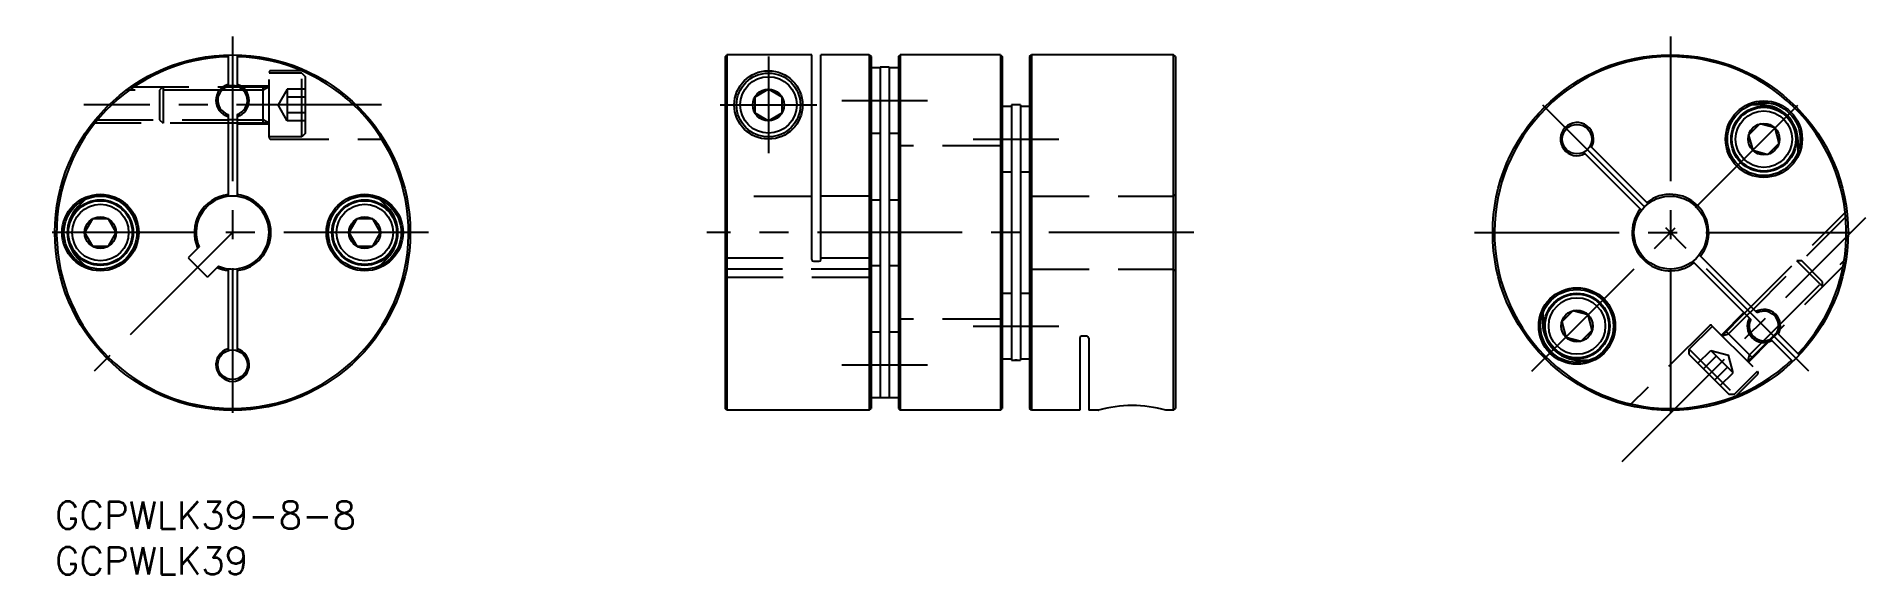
# Model space of a CAD drawing. Extents: x -2 to 199, y -8 to 51.
import ezdxf

# ---------------------------------------------------------------- set-up
doc = ezdxf.new("R2010")
doc.units = 0
doc.header["$LTSCALE"] = 0.5
doc.linetypes.add('CENTER', pattern=[50.8, 31.75, -6.35, 6.35, -6.35])
doc.linetypes.add('DASHED', pattern=[19.05, 12.7, -6.35])
for name, color, linetype in [('MSM_CENTER', 1, 'CENTER'), ('MSM_CONTINUOUS', 7, 'CONTINUOUS'), ('MSM_DASHED', 4, 'DASHED'), ('MSM_NARROW', 5, 'CONTINUOUS'), ('MSM_PART_NUMBER', 7, 'CONTINUOUS')]:
    doc.layers.add(name, color=color, linetype=linetype)
doc.styles.get("Standard").update_dxf_attribs({"font": 'txt.shx', "height": 3, "bigfont": 'bigfont.shx'})

# ---------------------------------------------------------------- blocks, each defined once
blk = doc.blocks.new('*U25')
at = {"layer": 'MSM_PART_NUMBER'}
blk.add_text('GCPWLK39-8-8', height=3, dxfattribs=at).set_placement((0, -3))
blk = doc.blocks.new('*U26')
at = {"layer": 'MSM_PART_NUMBER'}
blk.add_text('GCPWLK39', height=3, dxfattribs=at).set_placement((0, -8))

msp = doc.modelspace()

# ---------------------------------------------------------------- linework, layer by layer
at = {"layer": 'MSM_CENTER'}
for p, q in [((19.5, 51), (19.5, 8)), ((177.24, 51), (177.24, 8)), ((78.29, 48.8), (78.29, 38.2)), ((162.04, 14.3), (192.44, 44.7)), ((192.44, 14.3), (162.04, 44.7)), ((35.82, 43.5), (3.18, 43.5)), ((72.99, 43.5), (83.59, 43.5)), ((86.35, 44), (95.73, 44)), ((100.75, 39.75), (110.13, 39.75)), ((171.94, 4.4), (198.68, 31.14)), ((41, 29.5), (-2, 29.5)), ((19.5, 29.5), (4.3, 14.3)), ((124.94, 29.5), (71.54, 29.5)), ((155.74, 29.5), (198.74, 29.5)), ((100.75, 19.25), (110.13, 19.25)), ((86.35, 15), (95.73, 15))]:
    msp.add_line(p, q, dxfattribs=at)
at = {"layer": 'MSM_CONTINUOUS'}
for p, q in [((19, 48.99), (19, 45.54)), ((20, 48.99), (20, 45.54)), ((73.54, 48.79), (73.74, 48.99)), ((73.54, 48.79), (73.54, 10.2)), ((73.74, 48.99), (73.74, 10)), ((83.04, 48.99), (73.74, 48.99)), ((83.04, 26.55), (83.04, 48.99)), ((89.34, 49), (84.04, 49)), ((84.04, 26.55), (84.04, 49)), ((89.34, 49), (89.54, 48.8)), ((89.34, 49), (89.34, 10)), ((89.54, 48.8), (89.54, 10.2)), ((92.54, 48.8), (92.74, 49)), ((92.54, 48.8), (92.54, 10.2)), ((103.74, 49), (92.74, 49)), ((92.74, 49), (92.74, 10)), ((103.74, 49), (103.94, 48.8)), ((103.74, 49), (103.74, 10)), ((103.94, 48.8), (103.94, 10.2)), ((106.94, 48.8), (107.14, 49)), ((106.94, 48.8), (106.94, 10.2)), ((122.74, 49), (107.14, 49)), ((107.14, 49), (107.14, 10)), ((122.94, 48.8), (122.74, 49)), ((122.74, 10), (122.74, 49)), ((122.94, 48.8), (122.94, 10.2)), ((89.54, 47.6), (90.54, 47.6)), ((90.54, 47.64), (90.54, 11.36)), ((91.54, 47.64), (90.54, 47.64)), ((91.54, 47.64), (91.54, 11.36)), ((91.54, 47.6), (92.54, 47.6)), ((18.89, 45.5), (20.11, 45.5)), ((78.29, 45.23), (76.79, 44.37)), ((76.79, 44.37), (76.79, 42.63)), ((79.79, 44.37), (78.29, 45.23)), ((79.79, 42.63), (79.79, 44.37)), ((19, 42.46), (19, 33.47)), ((20, 42.46), (20, 33.47)), ((76.79, 42.63), (78.29, 41.77)), ((78.29, 41.77), (79.79, 42.63)), ((103.94, 43.35), (104.94, 43.35)), ((105.94, 43.5), (104.94, 43.5)), ((104.94, 43.5), (104.94, 15.5)), ((105.94, 43.5), (105.94, 15.5)), ((105.94, 43.35), (106.94, 43.35)), ((187.24, 43.5), (186.09, 43.5)), ((20, 41.5), (19, 41.5)), ((89.54, 40.4), (90.54, 40.4)), ((91.54, 40.4), (92.54, 40.4)), ((187.05, 41.43), (185.82, 40.2)), ((185.82, 40.2), (186.27, 38.53)), ((188.72, 40.98), (187.05, 41.43)), ((189.17, 39.3), (188.72, 40.98)), ((174.08, 31.95), (167.72, 38.31)), ((174.79, 32.66), (168.43, 39.02)), ((186.27, 38.53), (187.94, 38.08)), ((187.94, 38.08), (189.17, 39.3)), ((191.24, 38.35), (191.24, 39.5)), ((103.94, 36.15), (104.94, 36.15)), ((105.94, 36.15), (106.94, 36.15)), ((3.34, 33.14), (2.53, 32.33)), ((36.47, 32.33), (35.66, 33.14)), ((89.54, 33.1), (90.54, 33.1)), ((91.54, 33.1), (92.54, 33.1)), ((4.13, 31), (3.27, 29.5)), ((5.87, 31), (4.13, 31)), ((6.73, 29.5), (5.87, 31)), ((33.13, 31), (32.27, 29.5)), ((34.87, 31), (33.13, 31)), ((35.73, 29.5), (34.87, 31)), ((3.27, 29.5), (4.13, 28)), ((5.87, 28), (6.73, 29.5)), ((32.27, 29.5), (33.13, 28)), ((34.87, 28), (35.73, 29.5)), ((2.53, 26.67), (3.34, 25.86)), ((4.13, 28), (5.87, 28)), ((15.82, 27.94), (14.62, 26.74)), ((14.62, 26.74), (16.74, 24.62)), ((33.13, 28), (34.87, 28)), ((35.66, 25.86), (36.47, 26.67)), ((83.24, 26.35), (83.84, 26.35)), ((186.05, 19.98), (179.69, 26.34)), ((186.76, 20.69), (180.4, 27.05)), ((17.94, 25.82), (16.74, 24.62)), ((19, 25.53), (19, 16.54)), ((20, 25.53), (20, 16.54)), ((89.54, 25.9), (90.54, 25.9)), ((91.54, 25.9), (92.54, 25.9)), ((103.94, 22.85), (104.94, 22.85)), ((105.94, 22.85), (106.94, 22.85)), ((163.24, 20.65), (163.24, 19.5)), ((166.54, 20.92), (165.31, 19.7)), ((168.21, 20.47), (166.54, 20.92)), ((168.66, 18.8), (168.21, 20.47)), ((186.08, 21.37), (185.37, 20.66)), ((89.54, 18.6), (90.54, 18.6)), ((91.54, 18.6), (92.54, 18.6)), ((113.24, 18.12), (112.64, 18.12)), ((165.31, 19.7), (165.76, 18.02)), ((167.44, 17.57), (168.66, 18.8)), ((188.99, 18.62), (188.12, 17.75)), ((191.38, 16.07), (188.94, 18.51)), ((112.44, 17.92), (112.44, 10)), ((113.44, 17.92), (113.44, 10)), ((165.76, 18.02), (167.44, 17.57)), ((190.67, 15.36), (188.23, 17.8)), ((103.94, 15.65), (104.94, 15.65)), ((104.94, 15.5), (105.94, 15.5)), ((105.56, 15.5), (105.31, 15.5)), ((105.94, 15.65), (106.94, 15.65)), ((167.24, 15.5), (168.39, 15.5)), ((73.74, 10), (73.54, 10.2)), ((89.34, 10), (89.54, 10.2)), ((89.54, 11.4), (90.54, 11.4)), ((91.54, 11.36), (90.54, 11.36)), ((91.54, 11.4), (92.54, 11.4)), ((92.54, 10.2), (92.74, 10)), ((103.74, 10), (103.94, 10.2)), ((107.14, 10), (106.94, 10.2)), ((122.74, 10), (122.94, 10.2)), ((89.34, 10), (73.74, 10)), ((103.74, 10), (92.74, 10)), ((112.44, 10), (107.14, 10)), ((114.45, 10), (113.44, 10)), ((114.45, 10), (114.48, 10)), ((121.93, 10), (121.89, 10)), ((122.74, 10), (121.93, 10))]:
    msp.add_line(p, q, dxfattribs=at)
for centre, radius in [((19.5, 29.5), 19.5), ((177.24, 29.5), 19.5), ((78.29, 43.5), 3.75), ((78.29, 43.5), 3.5), ((78.29, 43.5), 3.1), ((78.29, 43.5), 1.73), ((187.49, 39.75), 4.2), ((187.49, 39.75), 4), ((187.49, 39.75), 3.6), ((187.49, 39.75), 3.5), ((187.49, 39.75), 3.1), ((166.99, 39.75), 1.62), ((187.49, 39.75), 1.73), ((5, 29.5), 4.2), ((5, 29.5), 4), ((5, 29.5), 3.6), ((5, 29.5), 3.5), ((5, 29.5), 3.1), ((34, 29.5), 4.2), ((34, 29.5), 4), ((34, 29.5), 3.6), ((34, 29.5), 3.5), ((34, 29.5), 3.1), ((177.24, 29.5), 4), ((5, 29.5), 1.73), ((34, 29.5), 1.73), ((166.99, 19.25), 4.2), ((166.99, 19.25), 4), ((166.99, 19.25), 3.6), ((166.99, 19.25), 3.5), ((166.99, 19.25), 3.1), ((166.99, 19.25), 1.73), ((19.5, 15), 1.62)]:
    msp.add_circle(centre, radius, dxfattribs=at)
for centre, radius, start, end in [((19.5, 29.5), 19.3, 91.4845, 88.5155), ((177.24, 29.5), 19.3, 316.4845, 313.5155), ((19.5, 44), 1.82, 105.9456, 254.0544), ((19.5, 44), 1.62, 287.9774, 252.0226), ((19.5, 44), 1.82, 285.9456, 74.0544), ((187.24, 39.5), 4, 360, 90), ((166.99, 39.75), 1.82, 330.9456, 299.0544), ((5.36, 29.5), 4, 135, 225), ((19.5, 29.5), 4.2, 96.8371, 204.0752), ((19.5, 29.5), 4, 247.0243, 202.9757), ((19.5, 29.5), 4.2, 276.8371, 83.1629), ((33.64, 29.5), 4, 315, 45), ((177.24, 29.5), 4.2, 321.8371, 128.1628), ((177.24, 29.5), 4.2, 141.8371, 308.1629), ((83.24, 26.55), 0.2, 180, 270), ((83.84, 26.55), 0.2, 270, 0), ((19.5, 29.5), 4.2, 245.9248, 263.1629), ((187.49, 19.25), 1.82, 150.9456, 299.0544), ((187.49, 19.25), 1.62, 152.9774, 117.0226), ((187.49, 19.25), 1.82, 330.9456, 119.0544), ((112.64, 17.92), 0.2, 90, 180), ((113.24, 17.92), 0.2, 0, 90), ((167.24, 19.5), 4, 180, 270), ((19.5, 15), 1.82, 105.9456, 74.0544), ((118.19, -2.98), 13.5, 74.0842, 105.9354)]:
    msp.add_arc(centre, radius, start, end, dxfattribs=at)
at = {"layer": 'MSM_DASHED'}
for p, q in [((23.5, 39.95), (23.5, 47.05)), ((27.1, 47), (23.5, 47)), ((27.57, 47.25), (23.7, 47.25)), ((27.1, 40), (27.1, 47)), ((27.1, 47), (27.5, 46.6)), ((27.5, 40.4), (27.5, 46.6)), ((18.33, 45.12), (7.83, 45.12)), ((8.35, 45.5), (18.89, 45.5)), ((11.88, 45.5), (11.5, 45.12)), ((11.5, 45.12), (11.5, 41.88)), ((11.88, 45.5), (11.88, 41.5)), ((20, 45.6), (23.5, 45.6)), ((20.11, 45.5), (23.5, 45.5)), ((22.84, 45.12), (20.67, 45.12)), ((23.5, 45.5), (22.84, 45.12)), ((22.84, 41.5), (22.84, 45.5)), ((25.5, 45.23), (24.5, 43.5)), ((27.5, 45.23), (25.5, 45.23)), ((25.5, 45.23), (25.5, 41.77)), ((27.5, 44.37), (25.5, 44.37)), ((25.5, 41.77), (24.5, 43.5)), ((27.5, 42.63), (25.5, 42.63)), ((19, 41.5), (4.13, 41.5)), ((4.43, 41.88), (19, 41.88)), ((11.5, 41.88), (11.88, 41.5)), ((20, 41.88), (22.84, 41.88)), ((23.5, 41.5), (20, 41.5)), ((23.5, 41.4), (20, 41.4)), ((23.5, 41.5), (22.84, 41.88)), ((27.5, 41.77), (25.5, 41.77)), ((27.5, 40.4), (27.1, 40)), ((27.1, 40), (23.5, 40)), ((23.7, 39.75), (36.09, 39.75)), ((92.54, 39.2), (92.74, 39)), ((103.74, 39), (92.74, 39)), ((103.94, 39.2), (103.74, 39)), ((73.54, 33.67), (73.74, 33.47)), ((83.04, 33.47), (73.74, 33.47)), ((89.34, 33.5), (84.04, 33.5)), ((89.54, 33.7), (89.34, 33.5)), ((106.94, 33.7), (107.14, 33.5)), ((107.14, 33.5), (122.74, 33.5)), ((122.94, 33.7), (122.74, 33.5)), ((186.08, 21.37), (196.59, 31.88)), ((196.65, 31.4), (186.35, 21.1)), ((73.54, 26.74), (83.04, 26.74)), ((84.04, 26.74), (89.54, 26.74)), ((189.11, 19.28), (196.54, 26.71)), ((193.94, 23.58), (191.12, 26.4)), ((191.65, 26.4), (191.12, 26.4)), ((193.94, 24.11), (191.65, 26.4)), ((73.54, 25.3), (73.74, 25.5)), ((73.54, 24.62), (89.54, 24.62)), ((89.34, 25.5), (73.74, 25.5)), ((89.54, 25.3), (89.34, 25.5)), ((106.94, 25.3), (107.14, 25.5)), ((107.14, 25.5), (122.74, 25.5)), ((122.94, 25.3), (122.74, 25.5)), ((196.44, 26.07), (188.99, 18.62)), ((193.94, 23.58), (193.94, 24.11)), ((185.3, 20.73), (182.83, 18.26)), ((185.37, 20.66), (182.9, 18.19)), ((185.64, 20.39), (183.63, 18.38)), ((92.54, 19.8), (92.74, 20)), ((103.74, 20), (92.74, 20)), ((103.94, 19.8), (103.74, 20)), ((181.52, 19.28), (172.76, 10.52)), ((179.29, 16.7), (181.84, 19.25)), ((181.8, 19.28), (186.82, 14.26)), ((182.9, 18.19), (183.63, 18.38)), ((183.36, 18.65), (186.19, 15.82)), ((179.29, 16.7), (184.24, 11.75)), ((179.29, 16.14), (179.29, 16.7)), ((179.29, 16.14), (183.68, 11.75)), ((180.26, 15.17), (181.67, 16.58)), ((181.67, 16.58), (183.6, 16.06)), ((184.12, 14.13), (181.67, 16.58)), ((184.12, 14.13), (183.6, 16.06)), ((188.12, 17.75), (185.73, 15.36)), ((185.73, 15.36), (185.92, 16.09)), ((188.19, 17.68), (185.8, 15.29)), ((185.92, 16.09), (187.46, 17.63)), ((180.87, 14.56), (182.29, 15.97)), ((182.1, 13.33), (183.51, 14.75)), ((182.71, 12.72), (184.12, 14.13)), ((184.24, 11.75), (186.79, 14.3)), ((184.08, 11.24), (186.82, 13.98)), ((184.24, 11.75), (183.68, 11.75))]:
    msp.add_line(p, q, dxfattribs=at)
for centre, start, end in [((23.7, 47.05), 90, 180), ((23.7, 39.95), 180, 270), ((181.66, 19.14), 45, 135), ((186.68, 14.12), 315, 45)]:
    msp.add_arc(centre, 0.2, start, end, dxfattribs=at)
at = {"layer": 'MSM_NARROW'}
for p, q in [((20.67, 45.12), (18.33, 45.12)), ((20, 41.88), (19, 41.88)), ((186.35, 21.1), (185.64, 20.39)), ((187.46, 17.63), (189.11, 19.28))]:
    msp.add_line(p, q, dxfattribs=at)

# ---------------------------------------------------------------- block references
at = {"layer": 'MSM_CONTINUOUS'}
for name in ['*U25', '*U26']:
    msp.add_blockref(name, (0, 0), dxfattribs=at)

doc.saveas('drawing.dxf')
